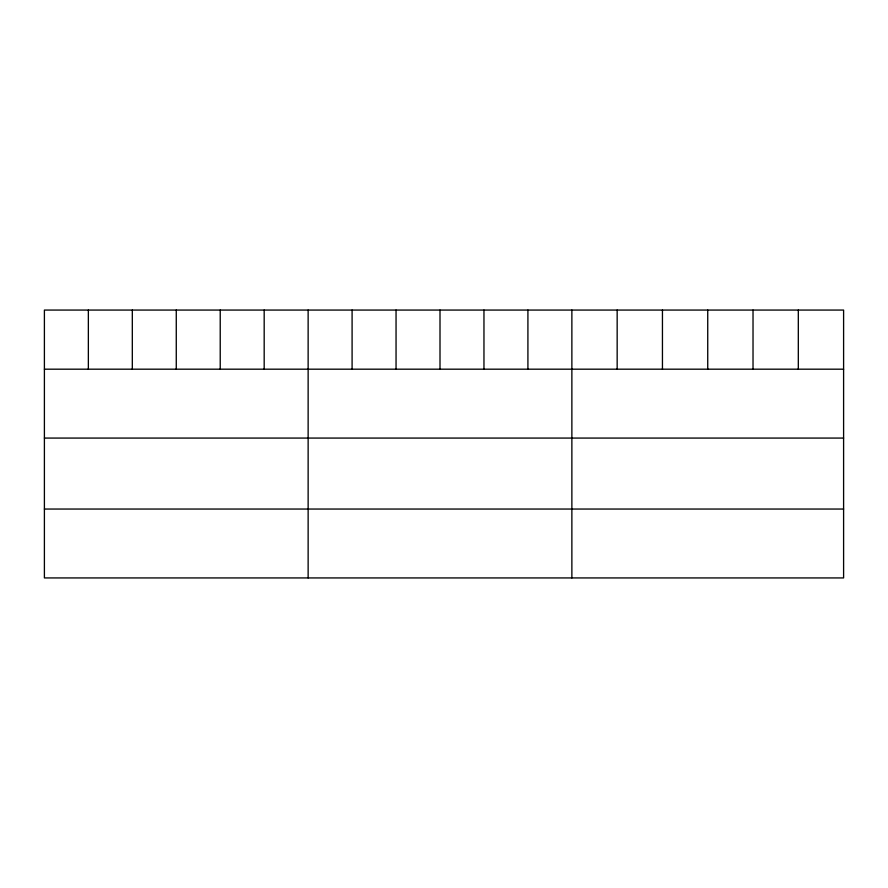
<?xml version="1.0" encoding="UTF-8"?>
<svg xmlns="http://www.w3.org/2000/svg" width="888" height="888" viewBox="0 0 888 888"><rect width="100%" height="100%" fill="white"/><g stroke="black" fill="none" stroke-linecap="round" stroke-linejoin="round"><path stroke-width="1.33" d="M843.6 369.186L843.6 577.933L44.4 577.933L44.4 310.067L843.6 310.067L843.6 369.186L44.4 369.186M44.4 438.073L843.6 438.073M44.4 509.046L843.6 509.046M798.312 310.067L798.312 369.186M753.024 310.067L753.024 369.186M707.736 310.067L707.736 369.186M662.448 310.067L662.448 369.186M617.16 310.067L617.16 369.186M571.872 310.067L571.872 577.933M527.916 310.067L527.916 369.186M483.96 310.067L483.96 369.186M440.004 310.067L440.004 369.186M396.048 310.067L396.048 369.186M352.092 310.067L352.092 369.186M308.136 310.067L308.136 577.933M264.18 310.067L264.18 369.186M220.224 310.067L220.224 369.186M176.268 310.067L176.268 369.186M132.312 310.067L132.312 369.186M88.356 310.067L88.356 369.186"/></g></svg>
